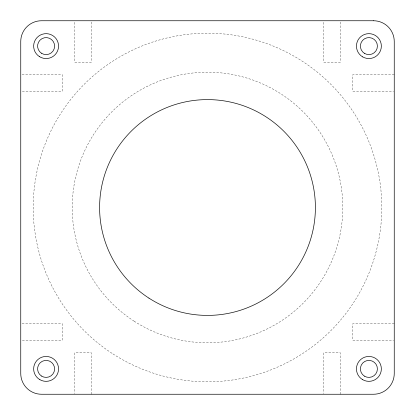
<?xml version="1.0" encoding="UTF-8"?>
<svg xmlns="http://www.w3.org/2000/svg" width="415" height="415" viewBox="0 0 415 415"><rect width="100%" height="100%" fill="white"/><g stroke="black" fill="none" stroke-linecap="round" stroke-linejoin="round"><path stroke-width="0.31" stroke-dasharray="2.08 1.56" d="M22.047 74.7L62.25 74.7L62.25 91.29L22.047 91.3M394.25 74.7L352.75 74.7L352.75 91.29L393.602 91.3M22.047 323.7L62.25 323.7L62.25 340.3L22.047 340.3M394.25 323.7L352.75 323.7L352.75 340.29L393.602 340.3M340.3 22.047L340.3 62.25L323.71 62.25L323.7 22.047M340.3 394.25L340.3 352.75L323.71 352.75L323.7 393.602M91.3 22.047L91.3 62.25L74.7 62.25L74.7 22.047M91.3 394.25L91.3 352.75L74.71 352.75L74.7 393.602M112.932 353.917A174.3 174.3 0 0 0 381.582 216.189A174.3 174.3 0 0 0 127.981 52.394A174.3 174.3 0 0 0 112.932 353.917M134.097 321.148A135.29 135.29 0 0 0 342.624 214.244A135.29 135.29 0 0 0 145.779 87.109A135.29 135.29 0 0 0 134.097 321.148"/><path stroke-width="0.62" d="M373.5 20.75L41.5 20.75A20.75 20.75 0 0 0 20.75 41.5L20.75 373.5A20.75 20.75 0 0 0 41.5 394.25L373.5 394.25A20.75 20.75 0 0 0 394.25 373.5L394.25 41.5A20.75 20.75 0 0 0 373.5 20.75M41.49 376.042A8.508 8.508 0 0 0 54.598 369.319A8.508 8.508 0 0 0 42.221 361.325A8.508 8.508 0 0 0 41.49 376.042M41.666 53.364A8.508 8.508 0 0 0 54.609 46.314A8.508 8.508 0 0 0 42.034 38.631A8.508 8.508 0 0 0 41.666 53.364M364.463 376.156A8.508 8.508 0 0 0 377.401 369.111A8.508 8.508 0 0 0 364.827 361.424A8.508 8.508 0 0 0 364.463 376.156M364.645 53.473A8.508 8.508 0 0 0 377.406 46.101A8.508 8.508 0 0 0 364.645 38.735A8.508 8.508 0 0 0 364.645 53.473M39.876 379.678A12.45 12.45 0 0 0 58.551 368.899A12.45 12.45 0 0 0 39.876 358.114A12.45 12.45 0 0 0 39.876 379.678M39.347 56.559A12.45 12.45 0 0 0 58.536 46.724A12.45 12.45 0 0 0 40.421 35.026A12.45 12.45 0 0 0 39.347 56.559M362.674 379.678A12.45 12.45 0 0 0 381.349 368.899A12.45 12.45 0 0 0 362.674 358.114A12.45 12.45 0 0 0 362.674 379.678M362.674 56.886A12.45 12.45 0 0 0 381.349 46.101A12.45 12.45 0 0 0 362.674 35.322A12.45 12.45 0 0 0 362.674 56.886M148.959 298.141A107.9 107.9 0 0 0 315.265 212.879A107.9 107.9 0 0 0 158.276 111.485A107.9 107.9 0 0 0 148.959 298.141"/></g></svg>
